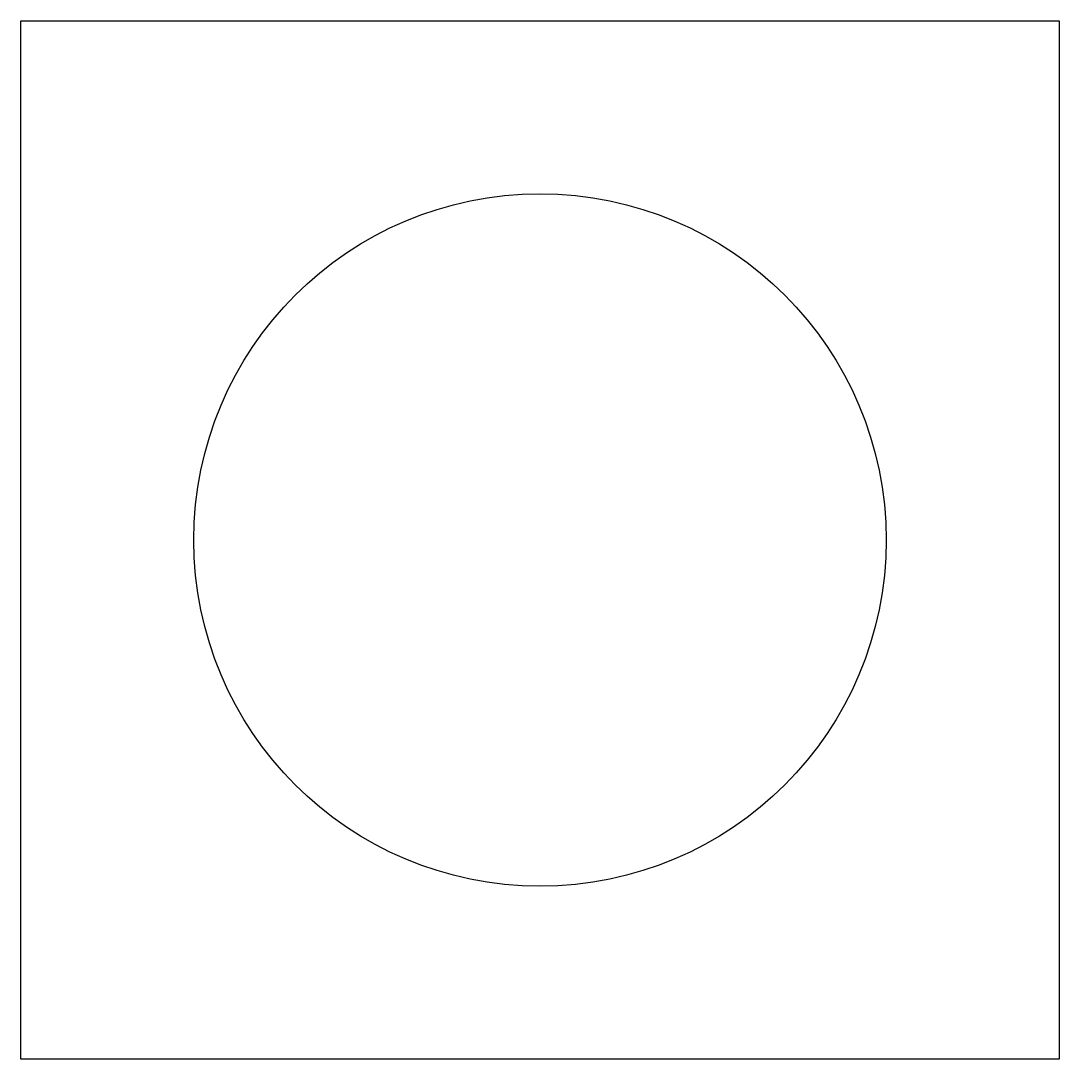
# Model space of a CAD drawing. Header units: millimetres. Extents: x -30 to 30, y -30 to 30.
import ezdxf

# ---------------------------------------------------------------- set-up
doc = ezdxf.new("R2010")
doc.units = ezdxf.units.MM
doc.layers.get('0').update_dxf_attribs({"linetype": 'CONTINUOUS', "lineweight": 25, "true_color": 0x000000})

msp = doc.modelspace()

# ---------------------------------------------------------------- linework, layer by layer
for p, q in [((-30, 30), (30, 30)), ((-30, -30), (-30, 30)), ((30, 30), (30, -30)), ((30, -30), (-30, -30))]:
    msp.add_line(p, q)
msp.add_circle((0, 0), 20)
msp.add_circle((0, 0), 20)

doc.saveas('drawing.dxf')
